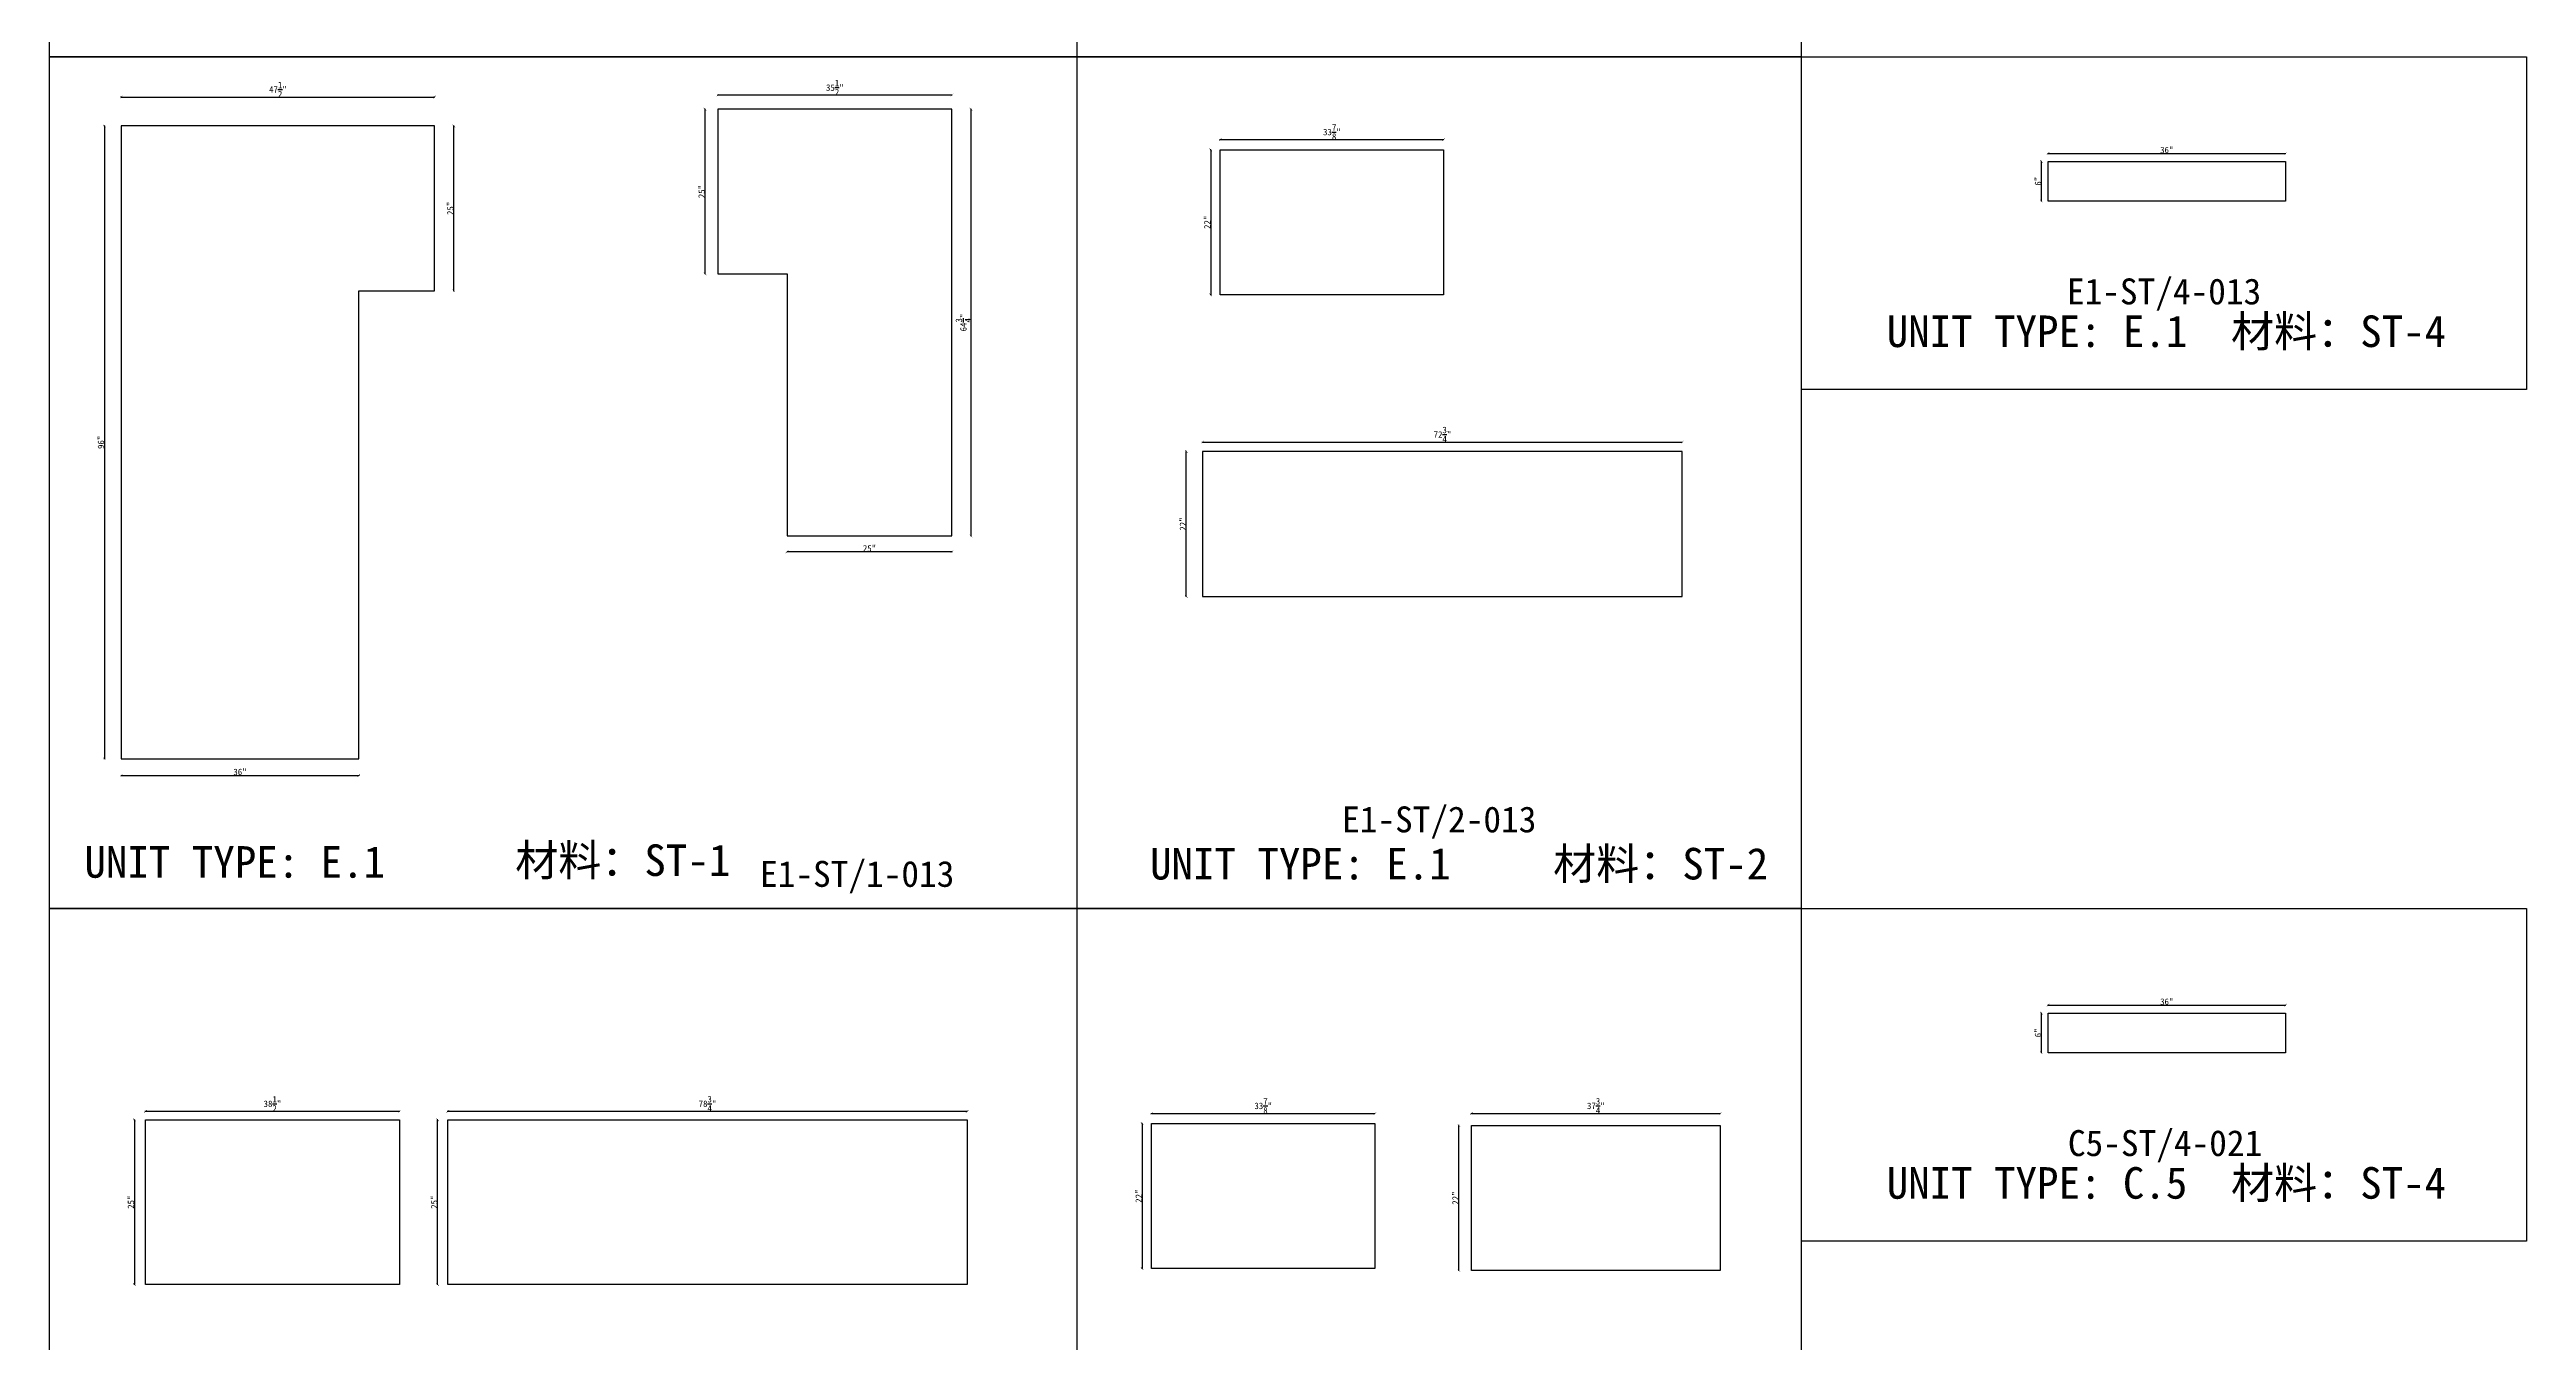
# Model space of a CAD drawing. Header units: millimetres. Extents: x -46966 to 138077, y -48408 to 2116.
# Drawn here: x -34704 to -25163, y -31808 to -26826 of the extents above; entities that cross this region are included whole.
import ezdxf
from ezdxf.enums import TextEntityAlignment as Align

# ---------------------------------------------------------------- set-up
doc = ezdxf.new("R2010")
doc.units = ezdxf.units.MM
doc.layers.add('PART_NUMBER', color=3, linetype='Continuous')
doc.styles.add('样式 1', font='')
doc.styles.get('样式 1').set_extended_font_data('NSimSun')
doc.dimstyles.new('副本 ISO-25', dxfattribs={"dimtxt": 25, "dimasz": 10, "dimexe": 1.5, "dimexo": 0.5, "dimtad": 1, "dimlfac": 0.03937, "dimlunit": 5, "dimtxsty": '样式 1', "dimblk": 'ARCHTICK', "dimcen": 2.5, "dimclrd": 256, "dimclrt": 1, "dimazin": 3, "dimtfac": 1, "dimtmove": 0, "dimatfit": 3, "dimfxlon": 1})

# ---------------------------------------------------------------- blocks, each defined once
blk = doc.blocks.new('_ArchTick')
at = {"color": 0, "linetype": 'ByBlock', "const_width": 0.15}
blk.add_lwpolyline([(-0.5, -0.5), (0.5, 0.5)], dxfattribs=at)
blk = doc.blocks.new('*D338')
at = {"color": 0, "lineweight": -2, "transparency": 16777216}
for p, q in [((-32129.5, -27002.5), (-32129.5, -27000)), ((-31227.8, -27002.5), (-31227.8, -27000))]:
    blk.add_line(p, q, dxfattribs=at)
at = {"lineweight": -2, "transparency": 16777216}
blk.add_line((-31227.8, -27001.5), (-32129.5, -27001.5), dxfattribs=at)
at = {"layer": 'Defpoints', "color": 0, "transparency": 16777216}
for p in [(-32129.5, -27001.5), (-32129.5, -27055.5), (-31227.8, -27055.5)]:
    blk.add_point(p, dxfattribs=at)
at = {"lineweight": -2, "transparency": 16777216, "xscale": 10, "yscale": 10, "zscale": 10, "rotation": 180}
blk.add_blockref('_ArchTick', (-32129.5, -27001.5), dxfattribs=at)
at = {"lineweight": -2, "transparency": 16777216, "xscale": 10, "yscale": 10, "zscale": 10}
blk.add_blockref('_ArchTick', (-31227.8, -27001.5), dxfattribs=at)
at = {"color": 1, "transparency": 16777216, "insert": (-31678.7, -26972.5), "char_height": 25, "attachment_point": 5, "style": '样式 1'}
blk.add_mtext('\\A1;35{\\H1x;\\S1/2;}"', dxfattribs=at)
blk = doc.blocks.new('*D339')
at = {"color": 0, "lineweight": -2, "transparency": 16777216}
for p, q in [((-31155.4, -27055.5), (-31152.9, -27055.5)), ((-31155.4, -28700.1), (-31152.9, -28700.1))]:
    blk.add_line(p, q, dxfattribs=at)
at = {"lineweight": -2, "transparency": 16777216}
blk.add_line((-31154.4, -27055.5), (-31154.4, -28700.1), dxfattribs=at)
at = {"layer": 'Defpoints', "color": 0, "transparency": 16777216}
for p in [(-31227.8, -27055.5), (-31227.8, -28700.1), (-31154.4, -28700.1)]:
    blk.add_point(p, dxfattribs=at)
at = {"lineweight": -2, "transparency": 16777216, "xscale": 10, "yscale": 10, "zscale": 10}
for p, rotation in [((-31154.4, -27055.5), 90), ((-31154.4, -28700.1), 270)]:
    blk.add_blockref('_ArchTick', p, dxfattribs=dict(at, rotation=rotation))
at = {"color": 1, "transparency": 16777216, "insert": (-31183.5, -27877.8), "char_height": 25, "attachment_point": 5, "rotation": 90, "style": '样式 1'}
blk.add_mtext('\\A1;64{\\H1x;\\S3/4;}"', dxfattribs=at)
blk = doc.blocks.new('*D340')
at = {"color": 0, "lineweight": -2, "transparency": 16777216}
for p, q in [((-31862.8, -28760.4), (-31862.8, -28762.9)), ((-31227.8, -28760.4), (-31227.8, -28762.9))]:
    blk.add_line(p, q, dxfattribs=at)
at = {"lineweight": -2, "transparency": 16777216}
blk.add_line((-31227.8, -28761.4), (-31862.8, -28761.4), dxfattribs=at)
at = {"layer": 'Defpoints', "color": 0, "transparency": 16777216}
for p in [(-31862.8, -28700.1), (-31227.8, -28700.1), (-31862.8, -28761.4)]:
    blk.add_point(p, dxfattribs=at)
at = {"lineweight": -2, "transparency": 16777216, "xscale": 10, "yscale": 10, "zscale": 10, "rotation": 180}
blk.add_blockref('_ArchTick', (-31862.8, -28761.4), dxfattribs=at)
at = {"lineweight": -2, "transparency": 16777216, "xscale": 10, "yscale": 10, "zscale": 10}
blk.add_blockref('_ArchTick', (-31227.8, -28761.4), dxfattribs=at)
at = {"color": 1, "transparency": 16777216, "insert": (-31545.3, -28748.2), "char_height": 25, "attachment_point": 5, "style": '样式 1'}
blk.add_mtext('\\A1;25"', dxfattribs=at)
blk = doc.blocks.new('*D341')
at = {"color": 0, "lineweight": -2, "transparency": 16777216}
for p, q in [((-32177.6, -27055.5), (-32180.1, -27055.5)), ((-32177.6, -27690.5), (-32180.1, -27690.5))]:
    blk.add_line(p, q, dxfattribs=at)
at = {"lineweight": -2, "transparency": 16777216}
blk.add_line((-32178.6, -27690.5), (-32178.6, -27055.5), dxfattribs=at)
at = {"layer": 'Defpoints', "color": 0, "transparency": 16777216}
for p in [(-32178.6, -27055.5), (-32129.5, -27055.5), (-32129.5, -27690.5)]:
    blk.add_point(p, dxfattribs=at)
at = {"lineweight": -2, "transparency": 16777216, "xscale": 10, "yscale": 10, "zscale": 10}
for p, rotation in [((-32178.6, -27055.5), 90), ((-32178.6, -27690.5), 270)]:
    blk.add_blockref('_ArchTick', p, dxfattribs=dict(at, rotation=rotation))
at = {"color": 1, "transparency": 16777216, "insert": (-32191.7, -27373), "char_height": 25, "attachment_point": 5, "rotation": 90, "style": '样式 1'}
blk.add_mtext('\\A1;25"', dxfattribs=at)
blk = doc.blocks.new('*D328')
at = {"color": 0, "lineweight": -2, "transparency": 16777216}
for p, q in [((-34427.1, -27009.7), (-34427.1, -27007.2)), ((-33220.6, -27009.7), (-33220.6, -27007.2))]:
    blk.add_line(p, q, dxfattribs=at)
at = {"lineweight": -2, "transparency": 16777216}
blk.add_line((-34427.1, -27008.7), (-33220.6, -27008.7), dxfattribs=at)
at = {"layer": 'Defpoints', "color": 0, "transparency": 16777216}
for p in [(-33220.6, -27008.7), (-34427.1, -27120.4), (-33220.6, -27120.4)]:
    blk.add_point(p, dxfattribs=at)
at = {"lineweight": -2, "transparency": 16777216, "xscale": 10, "yscale": 10, "zscale": 10, "rotation": 180}
blk.add_blockref('_ArchTick', (-34427.1, -27008.7), dxfattribs=at)
at = {"lineweight": -2, "transparency": 16777216, "xscale": 10, "yscale": 10, "zscale": 10}
blk.add_blockref('_ArchTick', (-33220.6, -27008.7), dxfattribs=at)
at = {"color": 1, "transparency": 16777216, "insert": (-33823.8, -26979.7), "char_height": 25, "attachment_point": 5, "style": '样式 1'}
blk.add_mtext('\\A1;47{\\H1x;\\S1/2;}"', dxfattribs=at)
blk = doc.blocks.new('*D329')
at = {"color": 0, "lineweight": -2, "transparency": 16777216}
for p, q in [((-34491.3, -27120.4), (-34493.8, -27120.4)), ((-34491.3, -29558.8), (-34493.8, -29558.8))]:
    blk.add_line(p, q, dxfattribs=at)
at = {"lineweight": -2, "transparency": 16777216}
blk.add_line((-34492.3, -27120.4), (-34492.3, -29558.8), dxfattribs=at)
at = {"layer": 'Defpoints', "color": 0, "transparency": 16777216}
for p in [(-34427.1, -27120.4), (-34492.3, -29558.8), (-34427.1, -29558.8)]:
    blk.add_point(p, dxfattribs=at)
at = {"lineweight": -2, "transparency": 16777216, "xscale": 10, "yscale": 10, "zscale": 10}
for p, rotation in [((-34492.3, -27120.4), 90), ((-34492.3, -29558.8), 270)]:
    blk.add_blockref('_ArchTick', p, dxfattribs=dict(at, rotation=rotation))
at = {"color": 1, "transparency": 16777216, "insert": (-34505.4, -28339.6), "char_height": 25, "attachment_point": 5, "rotation": 90, "style": '样式 1'}
blk.add_mtext('\\A1;96"', dxfattribs=at)
blk = doc.blocks.new('*D330')
at = {"color": 0, "lineweight": -2, "transparency": 16777216}
for p, q in [((-34427.1, -29622), (-34427.1, -29624.5)), ((-33512.7, -29622), (-33512.7, -29624.5))]:
    blk.add_line(p, q, dxfattribs=at)
at = {"lineweight": -2, "transparency": 16777216}
blk.add_line((-34427.1, -29623), (-33512.7, -29623), dxfattribs=at)
at = {"layer": 'Defpoints', "color": 0, "transparency": 16777216}
for p in [(-34427.1, -29558.8), (-33512.7, -29558.8), (-33512.7, -29623)]:
    blk.add_point(p, dxfattribs=at)
at = {"lineweight": -2, "transparency": 16777216, "xscale": 10, "yscale": 10, "zscale": 10, "rotation": 180}
blk.add_blockref('_ArchTick', (-34427.1, -29623), dxfattribs=at)
at = {"lineweight": -2, "transparency": 16777216, "xscale": 10, "yscale": 10, "zscale": 10}
blk.add_blockref('_ArchTick', (-33512.7, -29623), dxfattribs=at)
at = {"color": 1, "transparency": 16777216, "insert": (-33969.9, -29609.9), "char_height": 25, "attachment_point": 5, "style": '样式 1'}
blk.add_mtext('\\A1;36"', dxfattribs=at)
blk = doc.blocks.new('*D331')
at = {"color": 0, "lineweight": -2, "transparency": 16777216}
for p, q in [((-33147.5, -27120.4), (-33145, -27120.4)), ((-33147.5, -27755.4), (-33145, -27755.4))]:
    blk.add_line(p, q, dxfattribs=at)
at = {"lineweight": -2, "transparency": 16777216}
blk.add_line((-33146.5, -27755.4), (-33146.5, -27120.4), dxfattribs=at)
at = {"layer": 'Defpoints', "color": 0, "transparency": 16777216}
for p in [(-33220.6, -27120.4), (-33146.5, -27120.4), (-33220.6, -27755.4)]:
    blk.add_point(p, dxfattribs=at)
at = {"lineweight": -2, "transparency": 16777216, "xscale": 10, "yscale": 10, "zscale": 10}
for p, rotation in [((-33146.5, -27120.4), 90), ((-33146.5, -27755.4), 270)]:
    blk.add_blockref('_ArchTick', p, dxfattribs=dict(at, rotation=rotation))
at = {"color": 1, "transparency": 16777216, "insert": (-33159.7, -27437.9), "char_height": 25, "attachment_point": 5, "rotation": 90, "style": '样式 1'}
blk.add_mtext('\\A1;25"', dxfattribs=at)
blk = doc.blocks.new('*D332')
at = {"color": 0, "lineweight": -2, "transparency": 16777216}
for p, q in [((-30194.3, -27173.7), (-30194.3, -27171.2)), ((-29333.9, -27173.7), (-29333.9, -27171.2))]:
    blk.add_line(p, q, dxfattribs=at)
at = {"lineweight": -2, "transparency": 16777216}
blk.add_line((-30194.3, -27172.7), (-29333.9, -27172.7), dxfattribs=at)
at = {"layer": 'Defpoints', "color": 0, "transparency": 16777216}
for p in [(-29333.9, -27172.7), (-30194.3, -27212.1), (-29333.9, -27212.1)]:
    blk.add_point(p, dxfattribs=at)
at = {"lineweight": -2, "transparency": 16777216, "xscale": 10, "yscale": 10, "zscale": 10, "rotation": 180}
blk.add_blockref('_ArchTick', (-30194.3, -27172.7), dxfattribs=at)
at = {"lineweight": -2, "transparency": 16777216, "xscale": 10, "yscale": 10, "zscale": 10}
blk.add_blockref('_ArchTick', (-29333.9, -27172.7), dxfattribs=at)
at = {"color": 1, "transparency": 16777216, "insert": (-29764.1, -27143.6), "char_height": 25, "attachment_point": 5, "style": '样式 1'}
blk.add_mtext('\\A1;33{\\H1x;\\S7/8;}"', dxfattribs=at)
blk = doc.blocks.new('*D333')
at = {"color": 0, "lineweight": -2, "transparency": 16777216}
for p, q in [((-30230, -27212.1), (-30232.5, -27212.1)), ((-30230, -27770.9), (-30232.5, -27770.9))]:
    blk.add_line(p, q, dxfattribs=at)
at = {"lineweight": -2, "transparency": 16777216}
blk.add_line((-30231, -27212.1), (-30231, -27770.9), dxfattribs=at)
at = {"layer": 'Defpoints', "color": 0, "transparency": 16777216}
for p in [(-30194.3, -27212.1), (-30231, -27770.9), (-30194.3, -27770.9)]:
    blk.add_point(p, dxfattribs=at)
at = {"lineweight": -2, "transparency": 16777216, "xscale": 10, "yscale": 10, "zscale": 10}
for p, rotation in [((-30231, -27212.1), 90), ((-30231, -27770.9), 270)]:
    blk.add_blockref('_ArchTick', p, dxfattribs=dict(at, rotation=rotation))
at = {"color": 1, "transparency": 16777216, "insert": (-30244.1, -27491.5), "char_height": 25, "attachment_point": 5, "rotation": 90, "style": '样式 1'}
blk.add_mtext('\\A1;22"', dxfattribs=at)
blk = doc.blocks.new('*D334')
at = {"color": 0, "lineweight": -2, "transparency": 16777216}
for p, q in [((-30262.2, -28339.5), (-30262.2, -28337)), ((-28414.4, -28339.5), (-28414.4, -28337))]:
    blk.add_line(p, q, dxfattribs=at)
at = {"lineweight": -2, "transparency": 16777216}
blk.add_line((-30262.2, -28338.5), (-28414.4, -28338.5), dxfattribs=at)
at = {"layer": 'Defpoints', "color": 0, "transparency": 16777216}
for p in [(-30262.2, -28375), (-28414.4, -28338.5), (-28414.4, -28375)]:
    blk.add_point(p, dxfattribs=at)
at = {"lineweight": -2, "transparency": 16777216, "xscale": 10, "yscale": 10, "zscale": 10, "rotation": 180}
blk.add_blockref('_ArchTick', (-30262.2, -28338.5), dxfattribs=at)
at = {"lineweight": -2, "transparency": 16777216, "xscale": 10, "yscale": 10, "zscale": 10}
blk.add_blockref('_ArchTick', (-28414.4, -28338.5), dxfattribs=at)
at = {"color": 1, "transparency": 16777216, "insert": (-29338.3, -28309.4), "char_height": 25, "attachment_point": 5, "style": '样式 1'}
blk.add_mtext('\\A1;72{\\H1x;\\S3/4;}"', dxfattribs=at)
blk = doc.blocks.new('*D335')
at = {"color": 0, "lineweight": -2, "transparency": 16777216}
for p, q in [((-30323.9, -28375), (-30326.4, -28375)), ((-30323.9, -28933.8), (-30326.4, -28933.8))]:
    blk.add_line(p, q, dxfattribs=at)
at = {"lineweight": -2, "transparency": 16777216}
blk.add_line((-30324.9, -28933.8), (-30324.9, -28375), dxfattribs=at)
at = {"layer": 'Defpoints', "color": 0, "transparency": 16777216}
for p in [(-30324.9, -28375), (-30262.2, -28375), (-30262.2, -28933.8)]:
    blk.add_point(p, dxfattribs=at)
at = {"lineweight": -2, "transparency": 16777216, "xscale": 10, "yscale": 10, "zscale": 10}
for p, rotation in [((-30324.9, -28375), 90), ((-30324.9, -28933.8), 270)]:
    blk.add_blockref('_ArchTick', p, dxfattribs=dict(at, rotation=rotation))
at = {"color": 1, "transparency": 16777216, "insert": (-30338, -28654.4), "char_height": 25, "attachment_point": 5, "rotation": 90, "style": '样式 1'}
blk.add_mtext('\\A1;22"', dxfattribs=at)
blk = doc.blocks.new('*D336')
at = {"color": 0, "lineweight": -2, "transparency": 16777216}
for p, q in [((-27005.5, -27227.3), (-27005.5, -27224.8)), ((-26091.1, -27227.3), (-26091.1, -27224.8))]:
    blk.add_line(p, q, dxfattribs=at)
at = {"lineweight": -2, "transparency": 16777216}
blk.add_line((-27005.5, -27226.3), (-26091.1, -27226.3), dxfattribs=at)
at = {"layer": 'Defpoints', "color": 0, "transparency": 16777216}
for p in [(-27005.5, -27257.1), (-26091.1, -27226.3), (-26091.1, -27257.1)]:
    blk.add_point(p, dxfattribs=at)
at = {"lineweight": -2, "transparency": 16777216, "xscale": 10, "yscale": 10, "zscale": 10, "rotation": 180}
blk.add_blockref('_ArchTick', (-27005.5, -27226.3), dxfattribs=at)
at = {"lineweight": -2, "transparency": 16777216, "xscale": 10, "yscale": 10, "zscale": 10}
blk.add_blockref('_ArchTick', (-26091.1, -27226.3), dxfattribs=at)
at = {"color": 1, "transparency": 16777216, "insert": (-26548.3, -27213.1), "char_height": 25, "attachment_point": 5, "style": '样式 1'}
blk.add_mtext('\\A1;36"', dxfattribs=at)
blk = doc.blocks.new('*D337')
at = {"color": 0, "lineweight": -2, "transparency": 16777216}
for p, q in [((-27030.3, -27257.1), (-27032.8, -27257.1)), ((-27030.3, -27409.5), (-27032.8, -27409.5))]:
    blk.add_line(p, q, dxfattribs=at)
at = {"lineweight": -2, "transparency": 16777216}
blk.add_line((-27031.3, -27409.5), (-27031.3, -27257.1), dxfattribs=at)
at = {"layer": 'Defpoints', "color": 0, "transparency": 16777216}
for p in [(-27031.3, -27257.1), (-27005.5, -27257.1), (-27005.5, -27409.5)]:
    blk.add_point(p, dxfattribs=at)
at = {"lineweight": -2, "transparency": 16777216, "xscale": 10, "yscale": 10, "zscale": 10}
for p, rotation in [((-27031.3, -27257.1), 90), ((-27031.3, -27409.5), 270)]:
    blk.add_blockref('_ArchTick', p, dxfattribs=dict(at, rotation=rotation))
at = {"color": 1, "transparency": 16777216, "insert": (-27044.4, -27333.3), "char_height": 25, "attachment_point": 5, "rotation": 90, "style": '样式 1'}
blk.add_mtext('\\A1;6"', dxfattribs=at)
blk = doc.blocks.new('*D2163')
at = {"color": 0, "lineweight": -2, "transparency": 16777216}
for p, q in [((-34333.9, -30918.6), (-34333.9, -30916.1)), ((-33356, -30918.6), (-33356, -30916.1))]:
    blk.add_line(p, q, dxfattribs=at)
at = {"lineweight": -2, "transparency": 16777216}
blk.add_line((-34333.9, -30917.6), (-33356, -30917.6), dxfattribs=at)
at = {"layer": 'Defpoints', "color": 0, "transparency": 16777216}
for p in [(-34333.9, -30950.3), (-33356, -30917.6), (-33356, -30950.3)]:
    blk.add_point(p, dxfattribs=at)
at = {"lineweight": -2, "transparency": 16777216, "xscale": 10, "yscale": 10, "zscale": 10, "rotation": 180}
blk.add_blockref('_ArchTick', (-34333.9, -30917.6), dxfattribs=at)
at = {"lineweight": -2, "transparency": 16777216, "xscale": 10, "yscale": 10, "zscale": 10}
blk.add_blockref('_ArchTick', (-33356, -30917.6), dxfattribs=at)
at = {"color": 1, "transparency": 16777216, "insert": (-33845, -30888.6), "char_height": 25, "attachment_point": 5, "style": '样式 1'}
blk.add_mtext('\\A1;38{\\H1x;\\S1/2;}"', dxfattribs=at)
blk = doc.blocks.new('*D2157')
at = {"color": 0, "lineweight": -2, "transparency": 16777216}
for p, q in [((-34375.9, -30950.3), (-34378.4, -30950.3)), ((-34375.9, -31585.3), (-34378.4, -31585.3))]:
    blk.add_line(p, q, dxfattribs=at)
at = {"lineweight": -2, "transparency": 16777216}
blk.add_line((-34376.9, -30950.3), (-34376.9, -31585.3), dxfattribs=at)
at = {"layer": 'Defpoints', "color": 0, "transparency": 16777216}
for p in [(-34333.9, -30950.3), (-34376.9, -31585.3), (-34333.9, -31585.3)]:
    blk.add_point(p, dxfattribs=at)
at = {"lineweight": -2, "transparency": 16777216, "xscale": 10, "yscale": 10, "zscale": 10}
for p, rotation in [((-34376.9, -30950.3), 90), ((-34376.9, -31585.3), 270)]:
    blk.add_blockref('_ArchTick', p, dxfattribs=dict(at, rotation=rotation))
at = {"color": 1, "transparency": 16777216, "insert": (-34390, -31267.8), "char_height": 25, "attachment_point": 5, "rotation": 90, "style": '样式 1'}
blk.add_mtext('\\A1;25"', dxfattribs=at)
blk = doc.blocks.new('*D2158')
at = {"color": 0, "lineweight": -2, "transparency": 16777216}
for p, q in [((-33169.3, -30918.6), (-33169.3, -30916.1)), ((-31169, -30918.6), (-31169, -30916.1))]:
    blk.add_line(p, q, dxfattribs=at)
at = {"lineweight": -2, "transparency": 16777216}
blk.add_line((-33169.3, -30917.6), (-31169, -30917.6), dxfattribs=at)
at = {"layer": 'Defpoints', "color": 0, "transparency": 16777216}
for p in [(-33169.3, -30950.3), (-31169, -30917.6), (-31169, -30950.3)]:
    blk.add_point(p, dxfattribs=at)
at = {"lineweight": -2, "transparency": 16777216, "xscale": 10, "yscale": 10, "zscale": 10, "rotation": 180}
blk.add_blockref('_ArchTick', (-33169.3, -30917.6), dxfattribs=at)
at = {"lineweight": -2, "transparency": 16777216, "xscale": 10, "yscale": 10, "zscale": 10}
blk.add_blockref('_ArchTick', (-31169, -30917.6), dxfattribs=at)
at = {"color": 1, "transparency": 16777216, "insert": (-32169.2, -30888.5), "char_height": 25, "attachment_point": 5, "style": '样式 1'}
blk.add_mtext('\\A1;78{\\H1x;\\S3/4;}"', dxfattribs=at)
blk = doc.blocks.new('*D2159')
at = {"color": 0, "lineweight": -2, "transparency": 16777216}
for p, q in [((-33207.6, -30950.3), (-33210.1, -30950.3)), ((-33207.6, -31585.3), (-33210.1, -31585.3))]:
    blk.add_line(p, q, dxfattribs=at)
at = {"lineweight": -2, "transparency": 16777216}
blk.add_line((-33208.6, -31585.3), (-33208.6, -30950.3), dxfattribs=at)
at = {"layer": 'Defpoints', "color": 0, "transparency": 16777216}
for p in [(-33208.6, -30950.3), (-33169.3, -30950.3), (-33169.3, -31585.3)]:
    blk.add_point(p, dxfattribs=at)
at = {"lineweight": -2, "transparency": 16777216, "xscale": 10, "yscale": 10, "zscale": 10}
for p, rotation in [((-33208.6, -30950.3), 90), ((-33208.6, -31585.3), 270)]:
    blk.add_blockref('_ArchTick', p, dxfattribs=dict(at, rotation=rotation))
at = {"color": 1, "transparency": 16777216, "insert": (-33221.8, -31267.8), "char_height": 25, "attachment_point": 5, "rotation": 90, "style": '样式 1'}
blk.add_mtext('\\A1;25"', dxfattribs=at)
blk = doc.blocks.new('*D2160')
at = {"color": 0, "lineweight": -2, "transparency": 16777216}
for p, q in [((-30458.7, -30926.7), (-30458.7, -30924.2)), ((-29598.3, -30926.7), (-29598.3, -30924.2))]:
    blk.add_line(p, q, dxfattribs=at)
at = {"lineweight": -2, "transparency": 16777216}
blk.add_line((-30458.7, -30925.7), (-29598.3, -30925.7), dxfattribs=at)
at = {"layer": 'Defpoints', "color": 0, "transparency": 16777216}
for p in [(-30458.7, -30965.1), (-29598.3, -30925.7), (-29598.3, -30965.1)]:
    blk.add_point(p, dxfattribs=at)
at = {"lineweight": -2, "transparency": 16777216, "xscale": 10, "yscale": 10, "zscale": 10, "rotation": 180}
blk.add_blockref('_ArchTick', (-30458.7, -30925.7), dxfattribs=at)
at = {"lineweight": -2, "transparency": 16777216, "xscale": 10, "yscale": 10, "zscale": 10}
blk.add_blockref('_ArchTick', (-29598.3, -30925.7), dxfattribs=at)
at = {"color": 1, "transparency": 16777216, "insert": (-30028.5, -30896.6), "char_height": 25, "attachment_point": 5, "style": '样式 1'}
blk.add_mtext('\\A1;33{\\H1x;\\S7/8;}"', dxfattribs=at)
blk = doc.blocks.new('*D2161')
at = {"color": 0, "lineweight": -2, "transparency": 16777216}
for p, q in [((-30494.4, -30965.1), (-30496.9, -30965.1)), ((-30494.4, -31523.9), (-30496.9, -31523.9))]:
    blk.add_line(p, q, dxfattribs=at)
at = {"lineweight": -2, "transparency": 16777216}
blk.add_line((-30495.4, -30965.1), (-30495.4, -31523.9), dxfattribs=at)
at = {"layer": 'Defpoints', "color": 0, "transparency": 16777216}
for p in [(-30458.7, -30965.1), (-30495.4, -31523.9), (-30458.7, -31523.9)]:
    blk.add_point(p, dxfattribs=at)
at = {"lineweight": -2, "transparency": 16777216, "xscale": 10, "yscale": 10, "zscale": 10}
for p, rotation in [((-30495.4, -30965.1), 90), ((-30495.4, -31523.9), 270)]:
    blk.add_blockref('_ArchTick', p, dxfattribs=dict(at, rotation=rotation))
at = {"color": 1, "transparency": 16777216, "insert": (-30508.5, -31244.5), "char_height": 25, "attachment_point": 5, "rotation": 90, "style": '样式 1'}
blk.add_mtext('\\A1;22"', dxfattribs=at)
blk = doc.blocks.new('*D2162')
at = {"color": 0, "lineweight": -2, "transparency": 16777216}
for p, q in [((-29226.9, -30926.7), (-29226.9, -30924.2)), ((-28268.1, -30926.7), (-28268.1, -30924.2))]:
    blk.add_line(p, q, dxfattribs=at)
at = {"lineweight": -2, "transparency": 16777216}
blk.add_line((-29226.9, -30925.7), (-28268.1, -30925.7), dxfattribs=at)
at = {"layer": 'Defpoints', "color": 0, "transparency": 16777216}
for p in [(-29226.9, -30972.5), (-28268.1, -30925.7), (-28268.1, -30972.5)]:
    blk.add_point(p, dxfattribs=at)
at = {"lineweight": -2, "transparency": 16777216, "xscale": 10, "yscale": 10, "zscale": 10, "rotation": 180}
blk.add_blockref('_ArchTick', (-29226.9, -30925.7), dxfattribs=at)
at = {"lineweight": -2, "transparency": 16777216, "xscale": 10, "yscale": 10, "zscale": 10}
blk.add_blockref('_ArchTick', (-28268.1, -30925.7), dxfattribs=at)
at = {"color": 1, "transparency": 16777216, "insert": (-28747.5, -30896.6), "char_height": 25, "attachment_point": 5, "style": '样式 1'}
blk.add_mtext('\\A1;37{\\H1x;\\S3/4;}"', dxfattribs=at)
blk = doc.blocks.new('*D2156')
at = {"color": 0, "lineweight": -2, "transparency": 16777216}
for p, q in [((-29274, -30972.5), (-29276.5, -30972.5)), ((-29274, -31531.3), (-29276.5, -31531.3))]:
    blk.add_line(p, q, dxfattribs=at)
at = {"lineweight": -2, "transparency": 16777216}
blk.add_line((-29275, -31531.3), (-29275, -30972.5), dxfattribs=at)
at = {"layer": 'Defpoints', "color": 0, "transparency": 16777216}
for p in [(-29275, -30972.5), (-29226.9, -30972.5), (-29226.9, -31531.3)]:
    blk.add_point(p, dxfattribs=at)
at = {"lineweight": -2, "transparency": 16777216, "xscale": 10, "yscale": 10, "zscale": 10}
for p, rotation in [((-29275, -30972.5), 90), ((-29275, -31531.3), 270)]:
    blk.add_blockref('_ArchTick', p, dxfattribs=dict(at, rotation=rotation))
at = {"color": 1, "transparency": 16777216, "insert": (-29288.2, -31251.9), "char_height": 25, "attachment_point": 5, "rotation": 90, "style": '样式 1'}
blk.add_mtext('\\A1;22"', dxfattribs=at)
blk = doc.blocks.new('*D2164')
at = {"color": 0, "lineweight": -2, "transparency": 16777216}
for p, q in [((-27005.5, -30509.3), (-27005.5, -30506.8)), ((-26091.1, -30509.3), (-26091.1, -30506.8))]:
    blk.add_line(p, q, dxfattribs=at)
at = {"lineweight": -2, "transparency": 16777216}
blk.add_line((-27005.5, -30508.3), (-26091.1, -30508.3), dxfattribs=at)
at = {"layer": 'Defpoints', "color": 0, "transparency": 16777216}
for p in [(-26091.1, -30508.3), (-27005.5, -30539.2), (-26091.1, -30539.2)]:
    blk.add_point(p, dxfattribs=at)
at = {"lineweight": -2, "transparency": 16777216, "xscale": 10, "yscale": 10, "zscale": 10, "rotation": 180}
blk.add_blockref('_ArchTick', (-27005.5, -30508.3), dxfattribs=at)
at = {"lineweight": -2, "transparency": 16777216, "xscale": 10, "yscale": 10, "zscale": 10}
blk.add_blockref('_ArchTick', (-26091.1, -30508.3), dxfattribs=at)
at = {"color": 1, "transparency": 16777216, "insert": (-26548.3, -30495.2), "char_height": 25, "attachment_point": 5, "style": '样式 1'}
blk.add_mtext('\\A1;36"', dxfattribs=at)
blk = doc.blocks.new('*D2165')
at = {"color": 0, "lineweight": -2, "transparency": 16777216}
for p, q in [((-27030.3, -30539.2), (-27032.8, -30539.2)), ((-27030.3, -30691.6), (-27032.8, -30691.6))]:
    blk.add_line(p, q, dxfattribs=at)
at = {"lineweight": -2, "transparency": 16777216}
blk.add_line((-27031.3, -30691.6), (-27031.3, -30539.2), dxfattribs=at)
at = {"layer": 'Defpoints', "color": 0, "transparency": 16777216}
for p in [(-27031.3, -30539.2), (-27005.5, -30539.2), (-27005.5, -30691.6)]:
    blk.add_point(p, dxfattribs=at)
at = {"lineweight": -2, "transparency": 16777216, "xscale": 10, "yscale": 10, "zscale": 10}
for p, rotation in [((-27031.3, -30539.2), 90), ((-27031.3, -30691.6), 270)]:
    blk.add_blockref('_ArchTick', p, dxfattribs=dict(at, rotation=rotation))
at = {"color": 1, "transparency": 16777216, "insert": (-27044.4, -30615.4), "char_height": 25, "attachment_point": 5, "rotation": 90, "style": '样式 1'}
blk.add_mtext('\\A1;6"', dxfattribs=at)

msp = doc.modelspace()

# ---------------------------------------------------------------- linework, layer by layer
at = {"color": 1}
for points in [[(-34703.541, -24623.806), (-30746.66, -24623.806), (-30746.66, -26853.373), (-34703.541, -26853.373)], [(-30746.66, -26853.373), (-27954.785, -26853.373), (-27954.785, -24623.806), (-30746.66, -24623.806)], [(-34703.541, -26853.373), (-30746.66, -26853.373), (-30746.66, -30135.43), (-34703.541, -30135.43)], [(-30746.66, -30135.43), (-27954.785, -30135.43), (-27954.785, -26853.373), (-30746.66, -26853.373)], [(-27954.785, -26853.373), (-25162.911, -26853.373), (-25162.911, -28135.771), (-27954.785, -28135.771)], [(-34703.541, -30135.43), (-30746.66, -30135.43), (-30746.66, -32364.997), (-34703.541, -32364.997)], [(-30746.66, -32364.997), (-27954.785, -32364.997), (-27954.785, -30135.43), (-30746.66, -30135.43)], [(-27954.785, -30135.43), (-25162.911, -30135.43), (-25162.911, -31417.827), (-27954.785, -31417.827)]]:
    msp.add_lwpolyline(points, close=True, dxfattribs=at)
for points in [[(-31227.835, -27055.45), (-32129.535, -27055.45), (-32129.535, -27690.45), (-31862.835, -27690.45), (-31862.835, -28700.1), (-31227.835, -28700.1)], [(-33512.652, -27755.407), (-33220.552, -27755.407), (-33220.552, -27120.407), (-34427.052, -27120.407), (-34427.052, -29558.807), (-33512.652, -29558.807)], [(-30194.342, -27212.081), (-29333.917, -27212.081), (-29333.917, -27770.881), (-30194.342, -27770.881)], [(-27005.466, -27257.11), (-26091.066, -27257.11), (-26091.066, -27409.51), (-27005.466, -27409.51)], [(-28414.389, -28374.977), (-30262.239, -28374.977), (-30262.239, -28933.777), (-28414.389, -28933.777)], [(-27005.466, -30539.166), (-26091.066, -30539.166), (-26091.066, -30691.566), (-27005.466, -30691.566)], [(-34333.942, -30950.316), (-33356.042, -30950.316), (-33356.042, -31585.316), (-34333.942, -31585.316)], [(-33169.287, -30950.316), (-31169.037, -30950.316), (-31169.037, -31585.316), (-33169.287, -31585.316)], [(-30458.722, -30965.106), (-29598.297, -30965.106), (-29598.297, -31523.906), (-30458.722, -31523.906)], [(-29226.935, -30972.536), (-28268.085, -30972.536), (-28268.085, -31531.336), (-29226.935, -31531.336)]]:
    msp.add_lwpolyline(points, close=True)

# ---------------------------------------------------------------- texts
at = {"style": '样式 1'}
for s, p in [('UNIT TYPE: E.1', (-27627.157, -27972.267)), ('材料：ST-4', (-26300.876, -27972.267)), ('UNIT TYPE: E.1', (-34569.083, -30017.295)), ('材料：ST-1', (-32909.797, -30010.64)), ('UNIT TYPE: E.1', (-30464.673, -30024.073)), ('材料：ST-2', (-28911.948, -30024.073)), ('UNIT TYPE: C.5', (-27627.157, -31254.323)), ('材料：ST-4', (-26300.876, -31254.323))]:
    msp.add_text(s, height=121.5865, dxfattribs=at).set_placement(p)
at = {"layer": 'PART_NUMBER', "color": 3, "style": '样式 1'}
for s, p in [('E1-ST/4-013', (-26558.776, -27757.94)), ('E1-ST/2-013', (-29350.65, -29792.599)), ('E1-ST/1-013', (-31592.532, -30002.599)), ('C5-ST/4-021', (-26554.922, -31039.996))]:
    msp.add_text(s, height=100, dxfattribs=at).set_placement(p, align=Align.MIDDLE_CENTER)

# ---------------------------------------------------------------- dimensions: what is measured, and where the dimension line sits
for base, p1, p2, picture, middle in [((-33220.552, -27008.685), (-34427.052, -27120.407), (-33220.552, -27120.407), '*D328', (-33823.802, -26979.662)), ((-32129.535, -27001.478), (-31227.835, -27055.45), (-32129.535, -27055.45), '*D338', (-31678.685, -26972.455)), ((-29333.917, -27172.654), (-30194.342, -27212.081), (-29333.917, -27212.081), '*D332', (-29764.129, -27143.56)), ((-26091.066, -27226.274), (-27005.466, -27257.11), (-26091.066, -27257.11), '*D336', (-26548.266, -27213.149)), ((-28414.389, -28338.517), (-30262.239, -28374.977), (-28414.389, -28374.977), '*D334', (-29338.314, -28309.423)), ((-31862.835, -28761.356), (-31227.835, -28700.1), (-31862.835, -28700.1), '*D340', (-31545.335, -28748.231)), ((-33512.652, -29623), (-34427.052, -29558.807), (-33512.652, -29558.807), '*D330', (-33969.852, -29609.875)), ((-26091.066, -30508.33), (-27005.466, -30539.166), (-26091.066, -30539.166), '*D2164', (-26548.266, -30495.205)), ((-33356.042, -30917.642), (-34333.942, -30950.316), (-33356.042, -30950.316), '*D2163', (-33844.992, -30888.618)), ((-31169.037, -30917.642), (-33169.287, -30950.316), (-31169.037, -30950.316), '*D2158', (-32169.162, -30888.549)), ((-29598.297, -30925.68), (-30458.722, -30965.106), (-29598.297, -30965.106), '*D2160', (-30028.51, -30896.586)), ((-28268.085, -30925.68), (-29226.935, -30972.536), (-28268.085, -30972.536), '*D2162', (-28747.51, -30896.586))]:
    dim = msp.add_linear_dim(base=base, p1=p1, p2=p2, dimstyle='副本 ISO-25')
    dim.commit()
    dim.dimension.update_dxf_attribs({"geometry": picture, "text_midpoint": middle})
for base, p1, p2, picture, middle in [((-32178.58, -27055.45), (-32129.535, -27690.45), (-32129.535, -27055.45), '*D341', (-32191.705, -27372.95)), ((-31154.395, -28700.1), (-31227.835, -27055.45), (-31227.835, -28700.1), '*D339', (-31183.488, -27877.775)), ((-34492.284, -29558.807), (-34427.052, -27120.407), (-34427.052, -29558.807), '*D329', (-34505.409, -28339.607)), ((-33146.548, -27120.407), (-33220.552, -27755.407), (-33220.552, -27120.407), '*D331', (-33159.673, -27437.907)), ((-30230.988, -27770.881), (-30194.342, -27212.081), (-30194.342, -27770.881), '*D333', (-30244.113, -27491.481)), ((-27031.301, -27257.11), (-27005.466, -27409.51), (-27005.466, -27257.11), '*D337', (-27044.426, -27333.31)), ((-30324.91, -28374.977), (-30262.239, -28933.777), (-30262.239, -28374.977), '*D335', (-30338.035, -28654.377)), ((-27031.301, -30539.166), (-27005.466, -30691.566), (-27005.466, -30539.166), '*D2165', (-27044.426, -30615.366)), ((-34376.896, -31585.316), (-34333.942, -30950.316), (-34333.942, -31585.316), '*D2157', (-34390.021, -31267.816)), ((-33208.644, -30950.316), (-33169.287, -31585.316), (-33169.287, -30950.316), '*D2159', (-33221.769, -31267.816)), ((-30495.368, -31523.906), (-30458.722, -30965.106), (-30458.722, -31523.906), '*D2161', (-30508.493, -31244.506)), ((-29275.044, -30972.536), (-29226.935, -31531.336), (-29226.935, -30972.536), '*D2156', (-29288.169, -31251.936))]:
    dim = msp.add_linear_dim(base=base, p1=p1, p2=p2, angle=90, dimstyle='副本 ISO-25')
    dim.commit()
    dim.dimension.update_dxf_attribs({"geometry": picture, "text_midpoint": middle})

doc.saveas('drawing.dxf')
